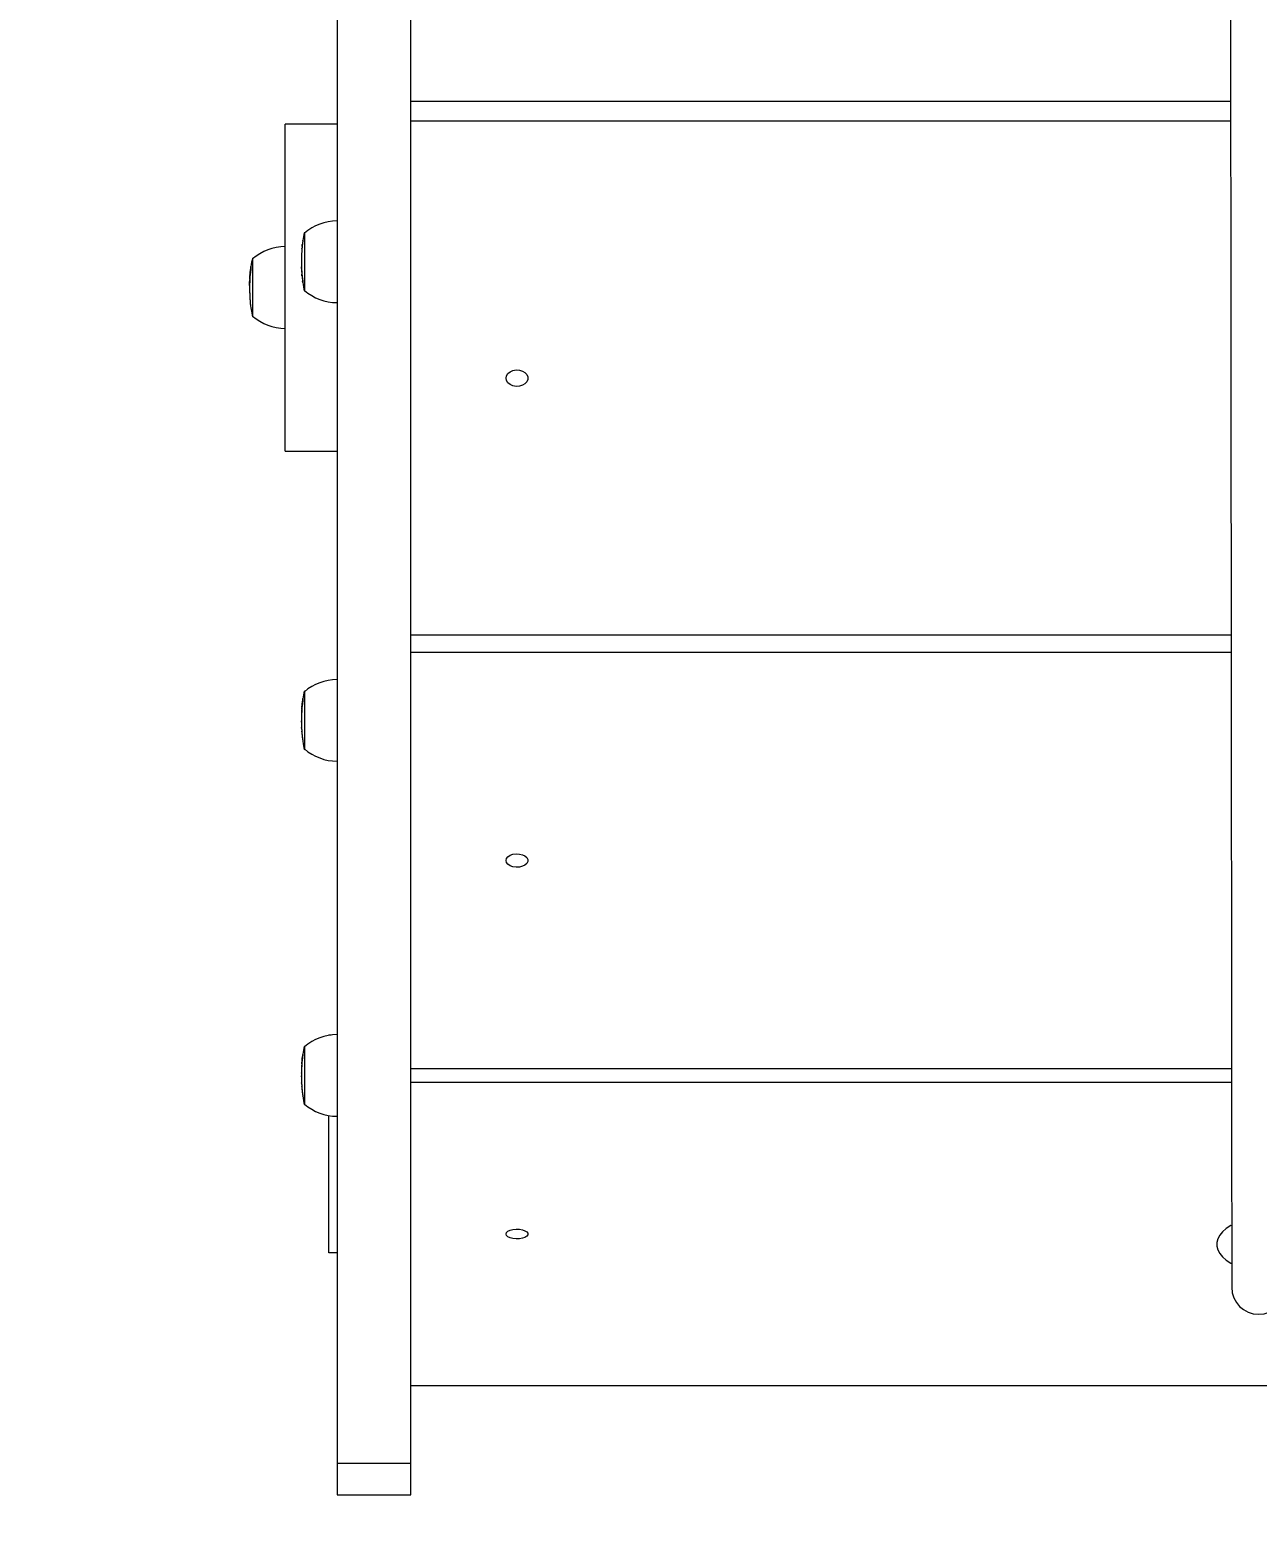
# Model space of a CAD drawing. Header units: millimetres. Extents: x -5785 to 6370, y -5702 to 4322.
# Drawn here: x -1786 to -1336, y -2766 to -2218 of the extents above; entities that cross this region are included whole.
import ezdxf

# ---------------------------------------------------------------- set-up
doc = ezdxf.new("R2010")
doc.units = ezdxf.units.MM
for name, color, linetype in [('DIKOM_ОБЪЕКТ', 7, 'Continuous'), ('DIKOM_РАЗМЕР_ЗОНА', 7, 'Continuous'), ('DIKOM_РАЗМЕР_ОБЪЕКТА', 7, 'Continuous')]:
    doc.layers.add(name, color=color, linetype=linetype)
doc.styles.add('style1', font='arial.ttf', dxfattribs={"width": 0.8})
doc.dimstyles.new('1-50', dxfattribs={"dimtxt": 300, "dimasz": 200, "dimexe": 100, "dimexo": 0, "dimgap": 100, "dimtad": 1, "dimtxsty": 'style1', "dimcen": 200, "dimclrd": 7, "dimclre": 7, "dimclrt": 7, "dimadec": 1, "dimazin": 2, "dimtfac": 1, "dimtmove": 0, "dimatfit": 2, "dimfxl": 0, "dimlwd": 25, "dimlwe": 18, "dimarcsym": 0})

# ---------------------------------------------------------------- blocks, each defined once
blk = doc.blocks.new('*D10')
at = {"layer": 'Defpoints', "color": 0, "transparency": 16777216}
for p in [(3537.65, 1026.59), (-3784.57, -1373.42), (3537.65, -3958.47)]:
    blk.add_point(p, dxfattribs=at)
at = {"layer": 'DIKOM_РАЗМЕР_ОБЪЕКТА', "color": 7, "lineweight": 18, "transparency": 16777216}
for p, q in [((3537.65, 1026.59), (3537.65, -4058.47)), ((-3784.57, -1373.42), (-3784.57, -4058.47))]:
    blk.add_line(p, q, dxfattribs=at)
at = {"layer": 'DIKOM_РАЗМЕР_ОБЪЕКТА', "color": 7, "lineweight": 25, "transparency": 16777216}
blk.add_line((-3584.57, -3958.47), (3337.65, -3958.47), dxfattribs=at)
at = {"layer": 'DIKOM_РАЗМЕР_ОБЪЕКТА', "color": 7, "transparency": 16777216}
for points in [[(-3584.57, -3925.13), (-3584.57, -3991.8), (-3784.57, -3958.47)], [(3337.65, -3925.13), (3337.65, -3991.8), (3537.65, -3958.47)]]:
    blk.add_solid(points, dxfattribs=at)
at = {"layer": 'DIKOM_РАЗМЕР_ОБЪЕКТА', "color": 7, "transparency": 16777216, "insert": (54.69, -3705.19), "char_height": 300, "attachment_point": 5, "style": 'style1'}
blk.add_mtext('7300', dxfattribs=at)
blk = doc.blocks.new('*D12')
at = {"layer": 'Defpoints', "color": 0, "transparency": 16777216}
for p in [(5537.65, 1304.24), (-5784.57, -573.41), (5537.65, -5602.23)]:
    blk.add_point(p, dxfattribs=at)
at = {"layer": 'DIKOM_РАЗМЕР_ЗОНА', "color": 7, "lineweight": 18, "transparency": 16777216}
for p, q in [((5537.65, 1304.24), (5537.65, -5702.23)), ((-5784.57, -573.41), (-5784.57, -5702.23))]:
    blk.add_line(p, q, dxfattribs=at)
at = {"layer": 'DIKOM_РАЗМЕР_ЗОНА', "color": 7, "lineweight": 25, "transparency": 16777216}
blk.add_line((-5584.57, -5602.23), (5337.65, -5602.23), dxfattribs=at)
at = {"layer": 'DIKOM_РАЗМЕР_ЗОНА', "color": 7, "transparency": 16777216}
for points in [[(-5584.57, -5568.9), (-5584.57, -5635.56), (-5784.57, -5602.23)], [(5337.65, -5568.9), (5337.65, -5635.56), (5537.65, -5602.23)]]:
    blk.add_solid(points, dxfattribs=at)
at = {"layer": 'DIKOM_РАЗМЕР_ЗОНА', "color": 7, "transparency": 16777216, "insert": (-41.47, -5348.95), "char_height": 300, "attachment_point": 5, "style": 'style1'}
blk.add_mtext('11300', dxfattribs=at)

msp = doc.modelspace()

# ---------------------------------------------------------------- linework, layer by layer
at = {"layer": 'DIKOM_ОБЪЕКТ', "color": 7, "linetype": 'Continuous', "lineweight": 15}
for p, q in [((-1673.462, -1542.224), (-1673.462, -2743.761)), ((-1646.462, -2743.761), (-1646.462, -1542.224)), ((-1646.462, -2243.807), (-1345.535, -2243.807)), ((-1673.462, -2252.2), (-1692.51, -2252.2)), ((-1692.51, -2372.2), (-1692.51, -2252.2)), ((-1345.528, -2251.206), (-1646.462, -2251.206)), ((-1686.166, -2296.053), (-1686.205, -2296.275)), ((-1686.073, -2295.275), (-1686.076, -2295.364)), ((-1686.006, -2294.822), (-1686.073, -2295.275)), ((-1686.004, -2294.908), (-1686.006, -2294.822)), ((-1685.462, -2291.958), (-1685.462, -2301.642)), ((-1704.51, -2301.4), (-1704.51, -2323)), ((-1686.514, -2301.283), (-1686.514, -2301.448)), ((-1686.514, -2301.448), (-1686.514, -2301.718)), ((-1686.351, -2297.716), (-1686.387, -2298.168)), ((-1686.387, -2298.168), (-1686.385, -2298.289)), ((-1686.354, -2297.832), (-1686.351, -2297.716)), ((-1686.256, -2296.731), (-1686.292, -2297.186)), ((-1686.285, -2297.091), (-1686.267, -2296.747)), ((-1686.205, -2296.275), (-1686.256, -2296.731)), ((-1686.242, -2296.534), (-1686.241, -2296.525)), ((-1686.242, -2296.534), (-1686.234, -2296.534)), ((-1686.241, -2296.525), (-1686.233, -2296.525)), ((-1686.228, -2296.396), (-1686.21, -2296.32)), ((-1686.228, -2296.396), (-1686.218, -2296.396)), ((-1685.462, -2301.642), (-1685.462, -2313.558)), ((-1705.271, -2305.799), (-1705.174, -2305.052)), ((-1705.265, -2305.751), (-1705.249, -2305.63)), ((-1705.168, -2305.658), (-1705.263, -2306.391)), ((-1705.238, -2306.391), (-1705.263, -2306.391)), ((-1705.091, -2305.307), (-1705.252, -2306.49)), ((-1705.174, -2305.052), (-1705.168, -2305.658)), ((-1705.171, -2305.052), (-1705.099, -2304.517)), ((-1705.168, -2305.658), (-1705.138, -2305.658)), ((-1705.099, -2304.517), (-1705.091, -2305.307)), ((-1686.514, -2301.702), (-1686.514, -2302.471)), ((-1686.514, -2302.471), (-1686.514, -2303.142)), ((-1686.514, -2303.168), (-1686.514, -2304.218)), ((-1686.514, -2304.198), (-1686.514, -2304.363)), ((-1686.508, -2304.957), (-1686.49, -2304.957)), ((-1686.507, -2304.896), (-1686.492, -2304.896)), ((-1686.495, -2304.769), (-1686.482, -2305.221)), ((-1686.487, -2305.251), (-1686.491, -2305.13)), ((-1686.491, -2305.13), (-1686.485, -2305.13)), ((-1686.448, -2306.035), (-1686.422, -2306.487)), ((-1686.431, -2306.593), (-1686.442, -2306.396)), ((-1686.442, -2306.396), (-1686.428, -2306.396)), ((-1686.422, -2306.487), (-1686.419, -2306.698)), ((-1705.563, -2310.726), (-1705.563, -2310.75)), ((-1705.563, -2310.75), (-1705.563, -2311.351)), ((-1705.563, -2312.001), (-1705.563, -2312.324)), ((-1705.563, -2312.324), (-1705.563, -2313.273)), ((-1705.556, -2310.11), (-1705.527, -2310.11)), ((-1705.544, -2309.697), (-1705.539, -2309.533)), ((-1705.525, -2310.045), (-1705.539, -2310.488)), ((-1705.496, -2308.457), (-1705.471, -2308.014)), ((-1705.464, -2308.805), (-1705.49, -2309.248)), ((-1705.469, -2308.178), (-1705.464, -2308.805)), ((-1686.391, -2307.428), (-1686.397, -2307.348)), ((-1686.358, -2307.786), (-1686.385, -2307.51)), ((-1686.223, -2308.885), (-1686.126, -2309.649)), ((-1686.217, -2308.798), (-1686.051, -2310.059)), ((-1686.126, -2309.649), (-1686.12, -2309.926)), ((-1686.105, -2309.649), (-1686.126, -2309.649)), ((-1686.12, -2309.926), (-1686.068, -2309.926)), ((-1686.043, -2310.42), (-1686.108, -2309.926)), ((-1686.051, -2310.059), (-1686.045, -2310.308)), ((-1705.56, -2313.089), (-1705.566, -2313.089)), ((-1705.563, -2313.273), (-1705.563, -2313.526)), ((-1705.563, -2313.526), (-1705.563, -2313.675)), ((-1705.43, -2316.763), (-1705.428, -2316.953)), ((-1705.428, -2316.953), (-1705.37, -2317.642)), ((-1705.406, -2317.291), (-1705.407, -2317.277)), ((-1705.37, -2317.642), (-1705.356, -2317.705)), ((-1705.138, -2319.615), (-1705.046, -2320.229)), ((-1692.51, -2372.2), (-1673.462, -2372.2)), ((-1646.462, -2439.715), (-1345.344, -2439.715)), ((-1345.338, -2446.098), (-1646.462, -2446.098)), ((-1685.462, -2460.247), (-1685.462, -2473.098)), ((-1686.352, -2465.992), (-1686.322, -2465.633)), ((-1686.256, -2465.575), (-1686.345, -2465.918)), ((-1686.304, -2465.52), (-1686.267, -2465.291)), ((-1686.267, -2465.291), (-1686.224, -2465.291)), ((-1686.205, -2465.124), (-1686.256, -2465.575)), ((-1686.242, -2465.232), (-1686.241, -2465.223)), ((-1686.242, -2465.232), (-1686.217, -2465.232)), ((-1686.241, -2465.223), (-1686.216, -2465.223)), ((-1686.228, -2464.933), (-1686.09, -2463.645)), ((-1686.084, -2463.59), (-1686.205, -2465.124)), ((-1686.083, -2463.581), (-1686.084, -2463.59)), ((-1686.073, -2464.137), (-1686.083, -2463.581)), ((-1686.08, -2463.581), (-1685.998, -2463.026)), ((-1686.006, -2463.69), (-1686.073, -2464.137)), ((-1685.998, -2463.094), (-1686.006, -2463.69)), ((-1686.514, -2469.572), (-1686.514, -2469.991)), ((-1686.514, -2470.011), (-1686.514, -2470.335)), ((-1686.514, -2470.335), (-1686.514, -2471.185)), ((-1686.514, -2471.659), (-1686.514, -2471.231)), ((-1686.387, -2466.993), (-1686.382, -2466.52)), ((-1686.351, -2466.547), (-1686.387, -2466.993)), ((-1686.38, -2466.328), (-1686.358, -2466.058)), ((-1686.358, -2466.057), (-1686.351, -2466.547)), ((-1686.514, -2471.852), (-1686.514, -2472.522)), ((-1686.495, -2473.508), (-1686.482, -2473.955)), ((-1686.452, -2474.575), (-1686.448, -2474.758)), ((-1686.448, -2474.758), (-1686.422, -2475.204)), ((-1686.422, -2475.204), (-1686.421, -2475.038)), ((-1685.462, -2473.098), (-1685.462, -2481.847)), ((-1686.223, -2477.452), (-1686.126, -2478.206)), ((-1686.217, -2477.486), (-1686.051, -2478.73)), ((-1676.462, -2586.636), (-1676.462, -2586.512)), ((-1676.462, -2586.512), (-1675.622, -2586.512)), ((-1685.462, -2590.568), (-1685.462, -2602.237)), ((-1686.351, -2596.615), (-1686.387, -2597.068)), ((-1686.387, -2597.068), (-1686.383, -2596.908)), ((-1686.38, -2596.786), (-1686.355, -2596.484)), ((-1686.38, -2596.786), (-1686.365, -2596.786)), ((-1686.356, -2596.452), (-1686.351, -2596.615)), ((-1686.256, -2595.628), (-1686.326, -2596.134)), ((-1686.322, -2596.081), (-1686.267, -2595.455)), ((-1686.267, -2595.455), (-1686.237, -2595.455)), ((-1686.205, -2595.171), (-1686.256, -2595.628)), ((-1686.242, -2595.338), (-1686.241, -2595.328)), ((-1686.242, -2595.338), (-1686.224, -2595.338)), ((-1686.241, -2595.328), (-1686.222, -2595.328)), ((-1686.228, -2595.096), (-1686.09, -2594.062)), ((-1686.114, -2594.245), (-1686.205, -2595.171)), ((-1686.083, -2593.933), (-1686.038, -2593.933)), ((-1686.073, -2594.168), (-1686.081, -2593.989)), ((-1686.006, -2593.715), (-1686.073, -2594.168)), ((-1686.071, -2593.933), (-1686.025, -2593.622)), ((-1686.001, -2593.533), (-1686.006, -2593.715)), ((-1686.514, -2599.893), (-1686.514, -2600.2)), ((-1686.514, -2600.471), (-1686.513, -2600.351)), ((-1686.514, -2600.458), (-1686.514, -2600.519)), ((-1686.514, -2600.519), (-1686.514, -2601.339)), ((-1686.514, -2601.339), (-1686.514, -2601.454)), ((-1686.514, -2601.837), (-1686.514, -2601.995)), ((-1686.514, -2601.996), (-1686.514, -2602.842)), ((-1686.514, -2602.818), (-1686.514, -2602.829)), ((-1686.47, -2597.967), (-1686.501, -2597.967)), ((-1685.462, -2602.237), (-1685.462, -2612.168)), ((-1646.462, -2598.873), (-1345.189, -2598.873)), ((-1686.511, -2603.294), (-1686.507, -2603.584)), ((-1686.495, -2603.683), (-1686.482, -2604.136)), ((-1686.453, -2604.843), (-1686.448, -2604.952)), ((-1686.448, -2604.952), (-1686.422, -2605.405)), ((-1686.422, -2605.405), (-1686.42, -2605.299)), ((-1686.36, -2606.389), (-1686.363, -2606.389)), ((-1686.359, -2606.394), (-1686.361, -2606.394)), ((-1686.223, -2607.733), (-1686.126, -2608.498)), ((-1686.217, -2607.721), (-1686.051, -2608.984)), ((-1345.184, -2603.994), (-1646.462, -2603.994)), ((-1686.051, -2608.984), (-1686.048, -2608.901)), ((-1676.462, -2666.512), (-1676.462, -2616.099)), ((-1673.462, -2666.512), (-1676.462, -2666.512)), ((-1646.462, -2715.141), (-1000.462, -2715.141)), ((-1646.462, -2743.761), (-1673.462, -2743.761)), ((-1673.462, -2743.761), (-1673.462, -2755.296)), ((-1646.462, -2755.296), (-1646.462, -2743.761)), ((-1673.462, -2755.296), (-1646.462, -2755.296))]:
    msp.add_line(p, q, dxfattribs=at)
at = {"layer": 'DIKOM_ОБЪЕКТ', "color": 7, "linetype": 'Continuous', "lineweight": 15, "flags": 128}
for points in [[(-1611.462, -2345.46), (-1611.284, -2344.571), (-1610.767, -2343.761), (-1609.956, -2343.102), (-1608.923, -2342.653), (-1607.761, -2342.453), (-1606.572, -2342.52), (-1605.462, -2342.848), (-1604.529, -2343.409), (-1603.858, -2344.152), (-1603.506, -2345.011), (-1603.506, -2345.91), (-1603.858, -2346.769), (-1604.529, -2347.512), (-1605.462, -2348.073), (-1606.572, -2348.401), (-1607.761, -2348.468), (-1608.923, -2348.268), (-1609.956, -2347.819), (-1610.767, -2347.159), (-1611.284, -2346.349), (-1611.462, -2345.46)], [(-1611.462, -2522.486), (-1611.284, -2521.765), (-1610.767, -2521.109), (-1609.956, -2520.575), (-1608.923, -2520.21), (-1607.761, -2520.048), (-1606.572, -2520.103), (-1605.462, -2520.369), (-1604.529, -2520.823), (-1603.858, -2521.425), (-1603.506, -2522.121), (-1603.506, -2522.85), (-1603.858, -2523.546), (-1604.529, -2524.148), (-1605.462, -2524.602), (-1606.572, -2524.869), (-1607.761, -2524.923), (-1608.923, -2524.761), (-1609.956, -2524.397), (-1610.767, -2523.863), (-1611.284, -2523.206), (-1611.462, -2522.486)], [(-1611.462, -2659.567), (-1611.284, -2659.043), (-1610.767, -2658.565), (-1609.956, -2658.177), (-1608.923, -2657.912), (-1607.761, -2657.794), (-1606.572, -2657.833), (-1605.462, -2658.027), (-1604.529, -2658.358), (-1603.858, -2658.796), (-1603.506, -2659.302), (-1603.506, -2659.832), (-1603.858, -2660.339), (-1604.529, -2660.777), (-1605.462, -2661.107), (-1606.572, -2661.301), (-1607.761, -2661.34), (-1608.923, -2661.222), (-1609.956, -2660.958), (-1610.767, -2660.569), (-1611.284, -2660.091), (-1611.462, -2659.567)], [(-1345.271, -2656.316), (-1345.46, -2656.427), (-1347.124, -2657.552), (-1348.483, -2658.755), (-1349.518, -2660.02), (-1350.217, -2661.33), (-1350.568, -2662.667), (-1350.568, -2664.013), (-1350.217, -2665.351), (-1349.518, -2666.661), (-1348.483, -2667.926), (-1347.124, -2669.129), (-1345.46, -2670.253), (-1345.184, -2670.415)]]:
    msp.add_lwpolyline(points, dxfattribs=at)
at = {"layer": 'DIKOM_ОБЪЕКТ', "color": 7, "linetype": 'Continuous', "lineweight": 15}
for centre, radius, start, end in [((-1673.302, -2306.435), 18.677, 90.49093, 130.62116), ((-1644.679, -2301.283), 41.836, 171.8619, 172.81478), ((-1644.679, -2301.283), 41.836, 167.12038, 171.22784), ((-1663.727, -2310.726), 41.836, 167.12038, 171.43059), ((-1692.35, -2315.877), 18.677, 90.49093, 130.62116), ((-1644.679, -2301.283), 41.836, 177.45496, 180), ((-1644.679, -2301.283), 41.836, 175.89476, 176.83365), ((-1644.679, -2301.283), 41.836, 174.37794, 175.26753), ((-1644.679, -2301.283), 41.836, 173.321, 173.77098), ((-1663.727, -2310.726), 41.836, 175.00725, 176.50951), ((-1644.679, -2304.233), 41.836, 181.62176, 182.74913), ((-1644.679, -2304.233), 41.836, 183.37801, 184.37977), ((-1663.727, -2310.726), 41.836, 177.14937, 178.29976), ((-1644.679, -2304.233), 41.836, 185.01265, 187.72169), ((-1644.679, -2304.233), 41.836, 188.35543, 192.87962), ((-1663.727, -2313.675), 41.836, 180, 182.58615), ((-1663.727, -2313.675), 41.836, 183.19305, 184.2338), ((-1663.727, -2313.675), 41.836, 184.87368, 184.98312), ((-1663.727, -2313.675), 41.836, 185.52931, 187.99502), ((-1673.302, -2299.081), 18.677, 229.37884, 269.50907), ((-1663.727, -2313.675), 41.836, 188.99811, 192.87962), ((-1692.35, -2308.524), 18.677, 229.37884, 269.50907), ((-1644.679, -2469.572), 41.836, 167.12038, 171.08759), ((-1673.302, -2474.724), 18.677, 90.49093, 130.62116), ((-1644.679, -2469.572), 41.836, 174.99007, 175.18113), ((-1644.679, -2469.572), 41.836, 172.22869, 174.44052), ((-1644.679, -2469.572), 41.836, 177.39863, 180), ((-1644.679, -2469.572), 41.836, 175.81511, 176.77406), ((-1644.679, -2472.522), 41.836, 180, 181.03454), ((-1644.679, -2472.522), 41.836, 181.66862, 182.81166), ((-1644.679, -2472.522), 41.836, 183.44758, 184.7671), ((-1644.679, -2472.522), 41.836, 185.81153, 187.02325), ((-1644.679, -2472.522), 41.836, 188.67516, 192.87962), ((-1673.302, -2467.37), 18.677, 229.37884, 269.50907), ((-1673.302, -2605.044), 18.677, 90.49093, 130.62116), ((-1644.679, -2599.893), 41.836, 167.12038, 171.24964), ((-1644.679, -2599.893), 41.836, 175.9072, 176.75354), ((-1644.679, -2599.893), 41.836, 174.84443, 175.28204), ((-1644.679, -2599.893), 41.836, 172.76306, 174.28021), ((-1644.679, -2599.893), 41.836, 171.88389, 172.23814), ((-1644.679, -2599.893), 41.836, 177.36463, 180), ((-1644.679, -2602.842), 41.836, 180, 180.61691), ((-1644.679, -2602.842), 41.836, 181.61391, 182.73961), ((-1644.679, -2602.842), 41.836, 183.3665, 184.42654), ((-1644.679, -2602.842), 41.836, 185.02839, 187.70088), ((-1644.679, -2602.842), 41.836, 188.33328, 192.87962), ((-1673.302, -2597.691), 18.677, 229.37884, 269.50907), ((-1335.209, -2679.108), 9.9, 180.0163, 359.99888)]:
    msp.add_arc(centre, radius, start, end, dxfattribs=at)
for points, knots in [([(-1346.261, -1499.136), (-1346.261, -1499.555), (-1346.258, -1502.508), (-1346.252, -1508.409), (-1346.245, -1515.871), (-1346.238, -1522.721), (-1346.232, -1529.33), (-1346.225, -1535.681), (-1346.22, -1541.752), (-1346.214, -1547.205), (-1346.209, -1552.107), (-1346.205, -1556.631), (-1346.195, -1567.257), (-1346.178, -1583.967), (-1346.158, -1603.986), (-1346.141, -1621.298), (-1346.127, -1635.755), (-1346.113, -1650.622), (-1346.097, -1666.012), (-1346.082, -1682.043), (-1346.067, -1697.077), (-1346.053, -1711.037), (-1346.041, -1723.757), (-1346.028, -1737.082), (-1346.014, -1751.091), (-1346, -1765.572), (-1345.985, -1780.538), (-1345.97, -1796.015), (-1345.954, -1812.284), (-1345.938, -1829.228), (-1345.921, -1846.65), (-1345.904, -1864.442), (-1345.886, -1882.507), (-1345.868, -1900.86), (-1345.848, -1922.063), (-1345.825, -1946.115), (-1345.799, -1972.917), (-1345.773, -1999.615), (-1345.747, -2026.036), (-1345.724, -2050.21), (-1345.703, -2072.071), (-1345.683, -2091.664), (-1345.665, -2110.794), (-1345.647, -2129.485), (-1345.629, -2147.759), (-1345.61, -2166.703), (-1345.592, -2186.255), (-1345.572, -2206.369), (-1345.553, -2226.062), (-1345.531, -2248.157), (-1345.507, -2272.521), (-1345.481, -2299.093), (-1345.456, -2325.374), (-1345.431, -2351.412), (-1345.404, -2378.728), (-1345.376, -2407.18), (-1345.347, -2436.553), (-1345.323, -2461.197), (-1345.304, -2481.194), (-1345.289, -2496.654), (-1345.274, -2511.232), (-1345.264, -2522.191), (-1345.256, -2529.915), (-1345.251, -2534.712), (-1345.247, -2539.595), (-1345.242, -2544.775), (-1345.236, -2550.433), (-1345.23, -2556.459), (-1345.224, -2562.824), (-1345.217, -2569.5), (-1345.21, -2576.588), (-1345.203, -2584.078), (-1345.195, -2592.294), (-1345.186, -2601.256), (-1345.177, -2610.981), (-1345.167, -2621.173), (-1345.156, -2631.833), (-1345.145, -2642.963), (-1345.134, -2654.573), (-1345.122, -2666.677), (-1345.114, -2674.909), (-1345.11, -2679.117)], [0, 0, 0, 0, 0.0013169, 0.0092752, 0.016828, 0.0239761, 0.0307222, 0.0382306, 0.0451709, 0.0515423, 0.0573436, 0.0626397, 0.0678677, 0.0960601, 0.1245665, 0.1416364, 0.1587078, 0.1757939, 0.1929103, 0.2100851, 0.227342, 0.2393684, 0.2513834, 0.2633656, 0.2753005, 0.2871856, 0.2983307, 0.3094607, 0.3206046, 0.3317831, 0.3430039, 0.3540665, 0.3651641, 0.3762835, 0.3874059, 0.403268, 0.4190903, 0.4348603, 0.4505664, 0.4662054, 0.47855, 0.4908828, 0.5032242, 0.5155895, 0.5279863, 0.5404071, 0.5550779, 0.5697819, 0.5845124, 0.5992657, 0.6203742, 0.6414732, 0.662508, 0.6834945, 0.7044462, 0.7292973, 0.754118, 0.7789268, 0.79348, 0.8075698, 0.8211401, 0.8341969, 0.8389407, 0.8436135, 0.8482726, 0.8533892, 0.8590682, 0.8653104, 0.8717126, 0.8786173, 0.8860254, 0.8939379, 0.9023558, 0.9123485, 0.922973, 0.93423, 0.9461201, 0.9586431, 0.9717985, 0.9855849, 1, 1, 1, 1]), ([(-1686.495, -2300.421), (-1686.499, -2300.605), (-1686.507, -2300.977), (-1686.514, -2301.436), (-1686.514, -2301.639), (-1686.513, -2301.708)], [0, 0, 0, 0, 0.3951785, 0.7947467, 1, 1, 1, 1]), ([(-1686.501, -2300.468), (-1686.505, -2300.641), (-1686.511, -2300.943), (-1686.514, -2301.318), (-1686.514, -2301.536), (-1686.514, -2301.601), (-1686.513, -2301.614)], [0, 0, 0, 0, 0.376733, 0.6548552, 0.9321906, 1, 1, 1, 1]), ([(-1686.472, -2299.425), (-1686.472, -2299.426), (-1686.473, -2299.429), (-1686.478, -2299.602), (-1686.487, -2299.874), (-1686.495, -2300.185), (-1686.5, -2300.388), (-1686.501, -2300.468)], [0, 0, 0, 0, 0.1391518, 0.3788079, 0.6188468, 0.8503847, 1, 1, 1, 1]), ([(-1686.449, -2298.971), (-1686.45, -2298.972), (-1686.451, -2298.976), (-1686.459, -2299.207), (-1686.471, -2299.588), (-1686.485, -2300.028), (-1686.492, -2300.313), (-1686.495, -2300.421)], [0, 0, 0, 0, 0.1202599, 0.3671571, 0.6140947, 0.8541158, 1, 1, 1, 1]), ([(-1686.267, -2296.747), (-1686.265, -2296.725), (-1686.26, -2296.683), (-1686.252, -2296.61), (-1686.245, -2296.563), (-1686.242, -2296.534)], [0, 0, 0, 0, 0.2835107, 0.5670845, 1, 1, 1, 1]), ([(-1686.241, -2296.525), (-1686.239, -2296.504), (-1686.236, -2296.473), (-1686.232, -2296.43), (-1686.229, -2296.407), (-1686.228, -2296.396)], [0, 0, 0, 0, 0.4999181, 0.749913, 1, 1, 1, 1]), ([(-1705.252, -2306.49), (-1705.279, -2306.724), (-1705.321, -2307.09), (-1705.372, -2307.496), (-1705.409, -2307.732), (-1705.439, -2307.863), (-1705.443, -2307.79), (-1705.445, -2307.75)], [0, 0, 0, 0, 0.2554188, 0.4006859, 0.5458774, 0.7494938, 1, 1, 1, 1]), ([(-1705.445, -2307.75), (-1705.443, -2307.659), (-1705.44, -2307.523), (-1705.409, -2307.14), (-1705.385, -2306.877), (-1705.37, -2306.718), (-1705.366, -2306.678)], [0, 0, 0, 0, 0.4876613, 0.7336633, 0.9325773, 1, 1, 1, 1]), ([(-1705.409, -2307.31), (-1705.408, -2307.251), (-1705.407, -2307.162), (-1705.387, -2306.904), (-1705.363, -2306.651), (-1705.329, -2306.306), (-1705.296, -2306.013), (-1705.275, -2305.836), (-1705.271, -2305.799)], [0, 0, 0, 0, 0.3060805, 0.4616769, 0.5884087, 0.7437358, 0.9477407, 1, 1, 1, 1]), ([(-1705.263, -2306.391), (-1705.282, -2306.549), (-1705.311, -2306.801), (-1705.349, -2307.102), (-1705.377, -2307.292), (-1705.401, -2307.404), (-1705.408, -2307.363), (-1705.409, -2307.316), (-1705.409, -2307.31)], [0, 0, 0, 0, 0.2301078, 0.3673748, 0.5056039, 0.6898245, 0.9568846, 1, 1, 1, 1]), ([(-1686.514, -2302.316), (-1686.514, -2302.407), (-1686.514, -2302.611), (-1686.514, -2302.814), (-1686.514, -2302.927)], [0, 0, 0, 0, 0.4476632, 1, 1, 1, 1]), ([(-1686.514, -2302.316), (-1686.514, -2302.39), (-1686.514, -2302.476), (-1686.514, -2302.561), (-1686.514, -2302.573)], [0, 0, 0, 0, 0.8661656, 1, 1, 1, 1]), ([(-1686.514, -2302.927), (-1686.514, -2303), (-1686.514, -2303.078), (-1686.514, -2303.156), (-1686.514, -2303.162)], [0, 0, 0, 0, 0.9342171, 1, 1, 1, 1]), ([(-1686.514, -2304.363), (-1686.514, -2304.433), (-1686.513, -2304.611), (-1686.509, -2304.788), (-1686.507, -2304.896)], [0, 0, 0, 0, 0.3954417, 1, 1, 1, 1]), ([(-1686.508, -2304.957), (-1686.51, -2304.861), (-1686.512, -2304.753), (-1686.512, -2304.644), (-1686.512, -2304.631)], [0, 0, 0, 0, 0.8841739, 1, 1, 1, 1]), ([(-1686.491, -2305.13), (-1686.494, -2305.111), (-1686.505, -2305.053), (-1686.507, -2304.995), (-1686.508, -2304.957)], [0, 0, 0, 0, 0.3438847, 1, 1, 1, 1]), ([(-1686.507, -2304.896), (-1686.507, -2304.88), (-1686.505, -2304.838), (-1686.499, -2304.796), (-1686.495, -2304.769)], [0, 0, 0, 0, 0.3631722, 1, 1, 1, 1]), ([(-1686.482, -2305.221), (-1686.486, -2305.242), (-1686.498, -2305.308), (-1686.493, -2305.374), (-1686.489, -2305.418)], [0, 0, 0, 0, 0.326198, 1, 1, 1, 1]), ([(-1686.442, -2306.396), (-1686.448, -2306.369), (-1686.477, -2306.249), (-1686.46, -2306.128), (-1686.448, -2306.035)], [0, 0, 0, 0, 0.2249799, 1, 1, 1, 1]), ([(-1705.556, -2310.11), (-1705.558, -2310.237), (-1705.564, -2310.872), (-1705.564, -2311.58), (-1705.561, -2312.161), (-1705.56, -2312.233)], [0, 0, 0, 0, 0.1793936, 0.8969532, 1, 1, 1, 1]), ([(-1705.562, -2311.502), (-1705.562, -2311.46), (-1705.563, -2311.25), (-1705.562, -2310.975), (-1705.562, -2310.742), (-1705.562, -2310.678)], [0, 0, 0, 0, 0.1528043, 0.7640683, 1, 1, 1, 1]), ([(-1705.562, -2311.076), (-1705.562, -2311.154), (-1705.561, -2311.542), (-1705.563, -2312.04), (-1705.563, -2312.556), (-1705.561, -2312.762), (-1705.56, -2312.857)], [0, 0, 0, 0, 0.1307075, 0.6537381, 0.8397241, 1, 1, 1, 1]), ([(-1705.562, -2310.678), (-1705.562, -2310.585), (-1705.561, -2310.351), (-1705.558, -2310.116), (-1705.556, -2309.974)], [0, 0, 0, 0, 0.3953781, 1, 1, 1, 1]), ([(-1705.56, -2312.233), (-1705.56, -2312.363), (-1705.561, -2312.571), (-1705.561, -2312.779), (-1705.56, -2312.857)], [0, 0, 0, 0, 0.6237175, 1, 1, 1, 1]), ([(-1705.556, -2309.974), (-1705.555, -2309.941), (-1705.553, -2309.848), (-1705.547, -2309.756), (-1705.544, -2309.697)], [0, 0, 0, 0, 0.3631815, 1, 1, 1, 1]), ([(-1705.539, -2310.488), (-1705.543, -2310.445), (-1705.553, -2310.318), (-1705.555, -2310.192), (-1705.556, -2310.11)], [0, 0, 0, 0, 0.3439051, 1, 1, 1, 1]), ([(-1705.539, -2309.484), (-1705.543, -2309.642), (-1705.547, -2309.829), (-1705.528, -2310.016), (-1705.525, -2310.045)], [0, 0, 0, 0, 0.8426045, 1, 1, 1, 1]), ([(-1705.49, -2309.248), (-1705.496, -2309.189), (-1705.525, -2308.925), (-1705.509, -2308.662), (-1705.496, -2308.457)], [0, 0, 0, 0, 0.2249676, 1, 1, 1, 1]), ([(-1686.389, -2307.378), (-1686.388, -2307.378), (-1686.385, -2307.377), (-1686.361, -2307.552), (-1686.33, -2307.8), (-1686.284, -2308.215), (-1686.244, -2308.566), (-1686.217, -2308.798)], [0, 0, 0, 0, 0.1888442, 0.382781, 0.5394901, 0.6958698, 1, 1, 1, 1]), ([(-1686.353, -2307.889), (-1686.356, -2307.858), (-1686.36, -2307.818), (-1686.36, -2307.804), (-1686.361, -2307.801)], [0, 0, 0, 0, 0.7649547, 1, 1, 1, 1]), ([(-1686.355, -2307.809), (-1686.355, -2307.806), (-1686.353, -2307.799), (-1686.338, -2307.902), (-1686.315, -2308.078), (-1686.281, -2308.376), (-1686.248, -2308.668), (-1686.227, -2308.848), (-1686.223, -2308.885)], [0, 0, 0, 0, 0.1529645, 0.3428874, 0.4976764, 0.6871556, 0.9362924, 1, 1, 1, 1]), ([(-1705.561, -2313.368), (-1705.562, -2313.4), (-1705.563, -2313.479), (-1705.562, -2313.752), (-1705.558, -2314.107), (-1705.552, -2314.426), (-1705.547, -2314.61), (-1705.546, -2314.665)], [0, 0, 0, 0, 0.1547667, 0.3954247, 0.6355371, 0.891567, 1, 1, 1, 1]), ([(-1705.562, -2313.27), (-1705.562, -2313.411), (-1705.561, -2313.69), (-1705.551, -2314.228), (-1705.543, -2314.577), (-1705.538, -2314.752)], [0, 0, 0, 0, 0.3349217, 0.6666588, 1, 1, 1, 1]), ([(-1705.546, -2314.665), (-1705.542, -2314.834), (-1705.534, -2315.128), (-1705.525, -2315.419), (-1705.52, -2315.577), (-1705.519, -2315.577), (-1705.519, -2315.577)], [0, 0, 0, 0, 0.3295067, 0.5699126, 0.8099242, 1, 1, 1, 1]), ([(-1705.538, -2314.752), (-1705.533, -2314.941), (-1705.522, -2315.32), (-1705.508, -2315.732), (-1705.499, -2315.97), (-1705.498, -2315.997), (-1705.497, -2316.007)], [0, 0, 0, 0, 0.294056, 0.5912825, 0.8482008, 1, 1, 1, 1]), ([(-1686.267, -2465.291), (-1686.265, -2465.284), (-1686.26, -2465.271), (-1686.252, -2465.248), (-1686.245, -2465.238), (-1686.242, -2465.232)], [0, 0, 0, 0, 0.2835009, 0.5670325, 1, 1, 1, 1]), ([(-1686.241, -2465.223), (-1686.239, -2465.175), (-1686.236, -2465.104), (-1686.232, -2465.006), (-1686.229, -2464.957), (-1686.228, -2464.933)], [0, 0, 0, 0, 0.499895, 0.7499128, 1, 1, 1, 1]), ([(-1686.501, -2469.157), (-1686.505, -2469.323), (-1686.511, -2469.611), (-1686.514, -2469.916), (-1686.514, -2470.098), (-1686.513, -2470.123), (-1686.512, -2470.135)], [0, 0, 0, 0, 0.312129, 0.5424103, 0.7720665, 1, 1, 1, 1]), ([(-1686.495, -2469.229), (-1686.499, -2469.408), (-1686.507, -2469.767), (-1686.514, -2470.16), (-1686.514, -2470.3), (-1686.513, -2470.349)], [0, 0, 0, 0, 0.3901844, 0.7844573, 1, 1, 1, 1]), ([(-1686.514, -2471.087), (-1686.514, -2471.177), (-1686.514, -2471.378), (-1686.514, -2471.579), (-1686.514, -2471.69)], [0, 0, 0, 0, 0.447953, 1, 1, 1, 1]), ([(-1686.514, -2471.087), (-1686.514, -2471.134), (-1686.514, -2471.19), (-1686.514, -2471.246), (-1686.514, -2471.255)], [0, 0, 0, 0, 0.8455533, 1, 1, 1, 1]), ([(-1686.47, -2467.688), (-1686.47, -2467.75), (-1686.471, -2467.848), (-1686.478, -2468.191), (-1686.487, -2468.536), (-1686.495, -2468.874), (-1686.5, -2469.077), (-1686.501, -2469.157)], [0, 0, 0, 0, 0.3320522, 0.5179442, 0.7043319, 0.8839629, 1, 1, 1, 1]), ([(-1686.446, -2467.242), (-1686.447, -2467.312), (-1686.449, -2467.433), (-1686.459, -2467.871), (-1686.472, -2468.359), (-1686.485, -2468.837), (-1686.492, -2469.122), (-1686.495, -2469.229)], [0, 0, 0, 0, 0.2842368, 0.4851807, 0.6860999, 0.8813404, 1, 1, 1, 1]), ([(-1686.471, -2467.672), (-1686.47, -2467.661), (-1686.469, -2467.635), (-1686.47, -2467.668), (-1686.47, -2467.688)], [0, 0, 0, 0, 0.4150926, 1, 1, 1, 1]), ([(-1686.463, -2467.648), (-1686.462, -2467.614), (-1686.457, -2467.447), (-1686.45, -2467.276), (-1686.446, -2467.167), (-1686.446, -2467.217), (-1686.446, -2467.242)], [0, 0, 0, 0, 0.0759937, 0.3744824, 0.6933883, 1, 1, 1, 1]), ([(-1686.514, -2471.69), (-1686.514, -2471.736), (-1686.514, -2471.784), (-1686.514, -2471.833), (-1686.514, -2471.836)], [0, 0, 0, 0, 0.9365441, 1, 1, 1, 1]), ([(-1686.507, -2473.275), (-1686.507, -2473.303), (-1686.505, -2473.381), (-1686.499, -2473.459), (-1686.495, -2473.508)], [0, 0, 0, 0, 0.3631412, 1, 1, 1, 1]), ([(-1686.482, -2473.955), (-1686.487, -2473.915), (-1686.496, -2473.827), (-1686.492, -2473.738), (-1686.49, -2473.689)], [0, 0, 0, 0, 0.444978, 1, 1, 1, 1]), ([(-1686.369, -2475.999), (-1686.365, -2476.043), (-1686.356, -2476.16), (-1686.33, -2476.434), (-1686.284, -2476.899), (-1686.244, -2477.252), (-1686.217, -2477.486)], [0, 0, 0, 0, 0.1322714, 0.3525919, 0.5723907, 1, 1, 1, 1]), ([(-1686.341, -2476.314), (-1686.339, -2476.334), (-1686.334, -2476.405), (-1686.315, -2476.604), (-1686.281, -2476.941), (-1686.248, -2477.237), (-1686.227, -2477.416), (-1686.223, -2477.452)], [0, 0, 0, 0, 0.0892566, 0.3037978, 0.5664052, 0.9114454, 1, 1, 1, 1]), ([(-1686.446, -2597.517), (-1686.447, -2597.559), (-1686.449, -2597.631), (-1686.459, -2598.014), (-1686.472, -2598.469), (-1686.485, -2598.937), (-1686.492, -2599.225), (-1686.495, -2599.334)], [0, 0, 0, 0, 0.2842893, 0.485159, 0.6861007, 0.8813769, 1, 1, 1, 1]), ([(-1686.459, -2597.967), (-1686.456, -2597.864), (-1686.45, -2597.647), (-1686.448, -2597.574), (-1686.447, -2597.535)], [0, 0, 0, 0, 0.4727021, 1, 1, 1, 1]), ([(-1686.267, -2595.455), (-1686.265, -2595.443), (-1686.26, -2595.419), (-1686.252, -2595.377), (-1686.245, -2595.352), (-1686.242, -2595.338)], [0, 0, 0, 0, 0.2835148, 0.5669881, 1, 1, 1, 1]), ([(-1686.241, -2595.328), (-1686.239, -2595.29), (-1686.236, -2595.233), (-1686.232, -2595.155), (-1686.229, -2595.116), (-1686.228, -2595.096)], [0, 0, 0, 0, 0.4998351, 0.7499209, 1, 1, 1, 1]), ([(-1686.501, -2599.306), (-1686.505, -2599.476), (-1686.511, -2599.773), (-1686.514, -2600.107), (-1686.514, -2600.295), (-1686.513, -2600.338), (-1686.513, -2600.351)], [0, 0, 0, 0, 0.3555572, 0.617953, 0.8796288, 1, 1, 1, 1]), ([(-1686.495, -2599.334), (-1686.499, -2599.516), (-1686.507, -2599.884), (-1686.514, -2600.308), (-1686.514, -2600.475), (-1686.513, -2600.535)], [0, 0, 0, 0, 0.3896994, 0.783461, 1, 1, 1, 1]), ([(-1686.514, -2601.225), (-1686.514, -2601.316), (-1686.514, -2601.52), (-1686.514, -2601.724), (-1686.514, -2601.837)], [0, 0, 0, 0, 0.4479515, 1, 1, 1, 1]), ([(-1686.514, -2601.225), (-1686.514, -2601.283), (-1686.514, -2601.351), (-1686.514, -2601.419), (-1686.514, -2601.429)], [0, 0, 0, 0, 0.8534988, 1, 1, 1, 1]), ([(-1686.514, -2601.894), (-1686.514, -2601.774), (-1686.514, -2601.627), (-1686.514, -2601.48), (-1686.514, -2601.453)], [0, 0, 0, 0, 0.8143187, 1, 1, 1, 1]), ([(-1686.47, -2597.97), (-1686.47, -2598.007), (-1686.471, -2598.065), (-1686.478, -2598.366), (-1686.487, -2598.689), (-1686.495, -2599.02), (-1686.5, -2599.225), (-1686.501, -2599.306)], [0, 0, 0, 0, 0.3320866, 0.5180311, 0.7043003, 0.883989, 1, 1, 1, 1]), ([(-1686.47, -2597.967), (-1686.47, -2597.967), (-1686.47, -2597.946), (-1686.47, -2597.958), (-1686.47, -2597.97)], [0, 0, 0, 0, 0.0190172, 1, 1, 1, 1]), ([(-1686.507, -2603.584), (-1686.507, -2603.596), (-1686.505, -2603.629), (-1686.499, -2603.662), (-1686.495, -2603.683)], [0, 0, 0, 0, 0.3631636, 1, 1, 1, 1]), ([(-1686.482, -2604.136), (-1686.487, -2604.119), (-1686.496, -2604.081), (-1686.492, -2604.043), (-1686.49, -2604.022)], [0, 0, 0, 0, 0.4381791, 1, 1, 1, 1]), ([(-1686.388, -2606.072), (-1686.386, -2606.095), (-1686.384, -2606.146), (-1686.361, -2606.378), (-1686.331, -2606.677), (-1686.284, -2607.13), (-1686.244, -2607.486), (-1686.217, -2607.721)], [0, 0, 0, 0, 0.1630379, 0.3631333, 0.5248903, 0.6861437, 1, 1, 1, 1]), ([(-1686.359, -2606.392), (-1686.36, -2606.39), (-1686.361, -2606.385), (-1686.361, -2606.391), (-1686.361, -2606.394)], [0, 0, 0, 0, 0.3467859, 1, 1, 1, 1]), ([(-1686.361, -2606.394), (-1686.36, -2606.421), (-1686.358, -2606.462), (-1686.338, -2606.667), (-1686.315, -2606.89), (-1686.281, -2607.218), (-1686.248, -2607.515), (-1686.227, -2607.696), (-1686.223, -2607.733)], [0, 0, 0, 0, 0.306102, 0.4616736, 0.5885278, 0.7437899, 0.9477602, 1, 1, 1, 1])]:
    msp.add_open_spline(points, degree=3, knots=knots, dxfattribs=at)

# ---------------------------------------------------------------- dimensions: what is measured, and where the dimension line sits
at = {"layer": 'DIKOM_РАЗМЕР_ЗОНА'}
dim = msp.add_linear_dim(base=(5537.647, -5602.229), p1=(-5784.57, -573.415), p2=(5537.647, 1304.242), text='11300', dimstyle='1-50', dxfattribs=at)
dim.commit()
dim.dimension.update_dxf_attribs({"geometry": '*D12', "text_midpoint": (-41.466, -5602.229), "dimtype": 160})
at = {"layer": 'DIKOM_РАЗМЕР_ОБЪЕКТА'}
dim = msp.add_linear_dim(base=(3537.647, -3958.466), p1=(-3784.57, -1373.415), p2=(3537.647, 1026.585), text='7300', dimstyle='1-50', dxfattribs=at)
dim.commit()
dim.dimension.update_dxf_attribs({"geometry": '*D10', "text_midpoint": (54.693, -3958.466), "dimtype": 160})

doc.saveas('drawing.dxf')
